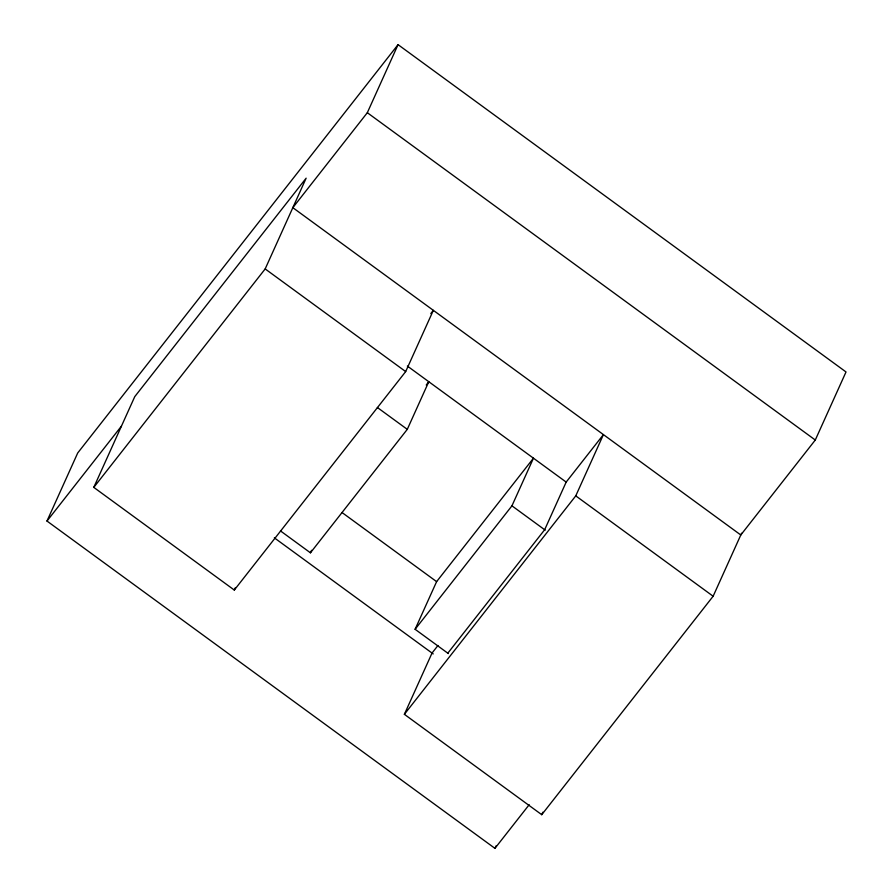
<?xml version="1.0" encoding="UTF-8"?>
<svg xmlns="http://www.w3.org/2000/svg" width="893" height="893" viewBox="0 0 893 893"><rect width="100%" height="100%" fill="white"/><g stroke="black" fill="none" stroke-linecap="round" stroke-linejoin="round"><path stroke-width="1.34" d="M529.181 804.716L494.945 848.35L46.983 521.043L77.713 452.974L398.055 44.65L846.017 371.957L815.287 440.026L740.788 534.985L292.826 207.667L367.324 112.708L398.055 44.65M93.787 487.377L134.765 396.637L306.143 178.176L265.176 268.927L93.787 487.377L234.301 590.05L405.679 371.588L433.339 310.34L430.806 313.577M234.301 590.05L235.428 587.549M280.502 530.933L310.44 552.812L311.568 550.3M310.44 552.812L407.286 429.354L428.796 381.713L426.229 384.995M415.1 629.286L436.61 581.644L533.467 458.187L511.946 505.829L415.1 629.286L448.364 653.587M741.592 533.221L713.139 596.234L541.75 814.695L404.373 714.322L432.033 653.062L437.961 645.505M404.373 714.322L575.762 495.861L603.422 434.612L566.173 482.086L544.663 529.728L447.806 653.185M494.945 848.35L496.084 845.827M541.75 814.695L542.888 812.172M46.983 521.043L121.448 426.128M367.324 112.708L815.287 440.026M407.353 366.052L566.173 482.086M265.176 268.927L405.679 371.588M575.762 495.861L713.139 596.234M377.348 407.487L407.286 429.354M511.946 505.829L545.21 530.141M342.041 512.537L436.655 581.667M274.341 537.843L433.217 653.922"/></g></svg>
